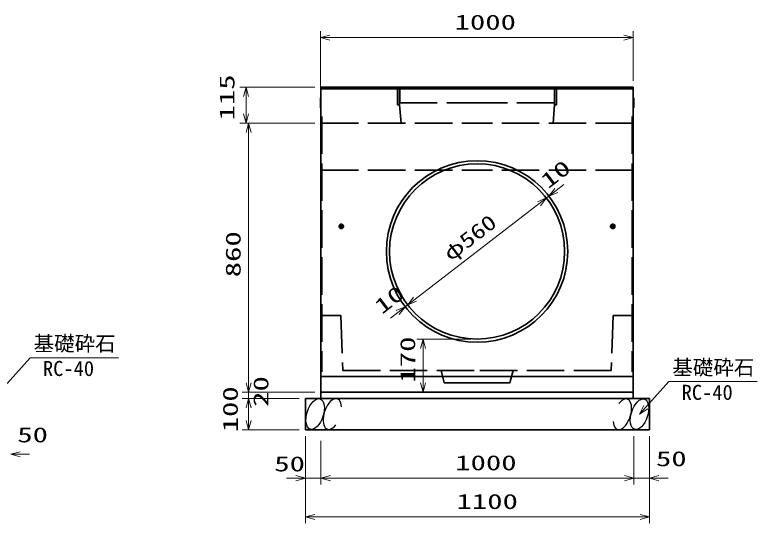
# Model space of a CAD drawing. Units: millimetres on the paper. Extents: x 0 to 841, y 0 to 594.
# Drawn here: x 215.7 to 334.4, y 214.3 to 295.5 of the extents above; entities that cross this region are included whole.
import ezdxf
from ezdxf.enums import TextEntityAlignment as Align

# ---------------------------------------------------------------- set-up
doc = ezdxf.new("R2010")
doc.units = ezdxf.units.MM
doc.linetypes.add('DASHED', pattern=[7.5, 6, -1.5])
for name, color, linetype, lineweight in [('D-STR-DIM（寸法）', 7, 'Continuous', 13), ('D-STR-HTXT(基礎砕石-旗)', 7, 'Continuous', 13), ('D-STR-STRF(グリ)', 7, 'Continuous', 25), ('D-STR（構造物）', 1, 'Continuous', 35)]:
    doc.layers.add(name, color=color, linetype=linetype, lineweight=lineweight)
doc.styles.add('ＭＳ ゴシック', font='')
doc.styles.get('ＭＳ ゴシック').set_extended_font_data('MS Gothic')

# ---------------------------------------------------------------- blocks, each defined once
blk = doc.blocks.new('_Open30')
at = {"color": 7, "linetype": 'Continuous', "lineweight": 13}
for p, q in [((-1, 0.2679), (0, 0)), ((0, 0), (-1, -0.2679)), ((0, 0), (-1, 0))]:
    blk.add_line(p, q, dxfattribs=at)

msp = doc.modelspace()

# ---------------------------------------------------------------- linework, layer by layer
at = {"layer": 'D-STR-DIM（寸法）'}
for p, q in [((264.54, 283.181), (264.54, 292.857)), ((314.54, 284.931), (314.54, 292.857)), ((266.04, 291.857), (313.04, 291.857)), ((263.64, 283.931), (251.656, 283.931)), ((252.656, 282.431), (252.656, 279.676)), ((263.64, 278.176), (251.656, 278.176)), ((263.64, 278.176), (252.058, 278.176)), ((253.058, 276.676), (253.058, 236.676)), ((302.263, 267.442), (303.452, 268.358)), ((301.075, 266.526), (300.679, 266.221)), ((279.689, 250.046), (299.491, 265.306)), ((299.491, 265.306), (298.303, 264.39)), ((279.689, 250.046), (280.877, 250.961)), ((278.501, 249.13), (278.105, 248.825)), ((276.916, 247.909), (275.728, 246.994)), ((288.59, 243.676), (279.96, 243.676)), ((280.96, 242.176), (280.96, 236.676)), ((253.058, 236.676), (253.058, 238.176)), ((261.14, 235.176), (252.058, 235.176)), ((263.64, 235.176), (252.058, 235.176)), ((253.058, 235.176), (253.058, 234.176)), ((288.59, 235.176), (279.96, 235.176)), ((261.14, 234.176), (252.058, 234.176)), ((261.14, 234.176), (252.058, 234.176)), ((253.058, 232.676), (253.058, 231.176)), ((253.058, 232.676), (253.058, 230.676)), ((261.14, 229.176), (252.058, 229.176)), ((262.14, 228.176), (262.14, 220.443)), ((262.14, 228.176), (262.14, 214.256)), ((314.64, 228.176), (314.64, 220.443)), ((314.64, 228.176), (314.64, 220.443)), ((317.14, 228.176), (317.14, 220.443)), ((317.14, 228.176), (317.14, 214.256)), ((264.64, 227.428), (264.64, 220.443)), ((264.64, 226.428), (264.64, 220.443)), ((264.64, 226.428), (264.64, 220.443)), ((216.539, 225.258), (218.039, 225.258)), ((260.64, 221.443), (259.14, 221.443)), ((264.64, 221.443), (262.14, 221.443)), ((264.64, 221.443), (262.14, 221.443)), ((266.14, 221.443), (267.64, 221.443)), ((266.14, 221.443), (267.64, 221.443)), ((266.14, 221.443), (313.14, 221.443)), ((313.14, 221.443), (311.64, 221.443)), ((317.14, 221.443), (314.64, 221.443)), ((318.64, 221.443), (320.14, 221.443)), ((263.64, 215.256), (315.64, 215.256))]:
    msp.add_line(p, q, dxfattribs=at)
at = {"layer": 'D-STR-HTXT(基礎砕石-旗)'}
for points in [[(232.266, 240.702), (218.162, 240.702), (214.466, 236.584)], [(334.367, 236.887), (320.263, 236.887), (316.567, 232.768)]]:
    msp.add_lwpolyline(points, dxfattribs=at)
at = {"layer": 'D-STR-STRF(グリ)'}
for centre, major_axis in [((263.715, 231.699), (0.79, 2.421)), ((315.565, 231.652), (-0.79, -2.421))]:
    msp.add_ellipse(centre, major_axis=major_axis, ratio=0.5139, dxfattribs=at)
for centre, start_param, end_param in [((266.456, 231.699), 5.3575563, 10.3750652), ((312.824, 231.652), 2.2159636, 7.2334726)]:
    msp.add_ellipse(centre, major_axis=(0.79, 2.421), ratio=0.5139, start_param=start_param, end_param=end_param, dxfattribs=at)
at = {"layer": 'D-STR（構造物）'}
for p, q in [((264.64, 238.426), (264.64, 283.931)), ((264.64, 283.931), (289.59, 283.931)), ((264.64, 283.681), (289.59, 283.681)), ((314.54, 283.931), (289.59, 283.931)), ((314.54, 283.681), (289.59, 283.681)), ((314.54, 238.426), (314.54, 283.931)), ((264.54, 282.181), (264.64, 282.281)), ((264.54, 280.681), (264.54, 282.181)), ((314.64, 282.181), (314.54, 282.281)), ((314.64, 280.681), (314.64, 282.181)), ((264.54, 280.681), (264.64, 280.581)), ((314.64, 280.681), (314.54, 280.581)), ((267.44, 261.676), (268.34, 261.676)), ((267.89, 262.126), (267.89, 261.226)), ((311.74, 261.676), (310.84, 261.676)), ((311.29, 262.126), (311.29, 261.226)), ((264.64, 252.926), (264.64, 235.176)), ((314.54, 252.926), (314.54, 235.176)), ((264.64, 237.676), (289.59, 237.676)), ((314.54, 237.676), (289.59, 237.676)), ((289.59, 235.176), (264.64, 235.176)), ((264.64, 235.176), (264.64, 234.176)), ((289.59, 235.176), (314.54, 235.176)), ((314.54, 235.176), (314.54, 234.176)), ((262.14, 234.176), (317.14, 234.176)), ((262.14, 234.176), (262.14, 229.176)), ((262.14, 234.176), (317.14, 234.176)), ((317.14, 234.176), (317.14, 229.176)), ((262.14, 229.176), (317.14, 229.176))]:
    msp.add_line(p, q, dxfattribs=at)
at = {"layer": 'D-STR（構造物）', "linetype": 'DASHED'}
for p, q in [((276.89, 281.131), (276.89, 283.931)), ((277.19, 281.131), (277.19, 283.931)), ((277.235, 283.931), (277.235, 281.431)), ((301.945, 283.931), (301.945, 281.431)), ((301.99, 281.131), (301.99, 283.931)), ((302.29, 281.131), (302.29, 283.931)), ((277.235, 281.431), (289.59, 281.431)), ((301.945, 281.431), (289.59, 281.431)), ((276.89, 281.131), (277.19, 281.131)), ((277.44, 278.176), (277.19, 281.131)), ((301.74, 278.176), (301.99, 281.131)), ((302.29, 281.131), (301.99, 281.131)), ((264.79, 279.256), (264.79, 238.426)), ((314.39, 279.256), (314.39, 238.426)), ((264.64, 278.176), (289.59, 278.176)), ((314.54, 278.176), (289.59, 278.176)), ((264.64, 270.669), (289.59, 270.669)), ((314.54, 270.669), (289.59, 270.669)), ((264.64, 247.426), (267.822, 247.426)), ((267.822, 247.426), (268.14, 238.676)), ((311.358, 247.426), (311.04, 238.676)), ((314.54, 247.426), (311.358, 247.426)), ((268.14, 238.676), (289.59, 238.676)), ((284.34, 236.676), (283.84, 238.676)), ((311.04, 238.676), (289.59, 238.676)), ((294.84, 236.676), (295.34, 238.676)), ((289.59, 236.676), (284.34, 236.676)), ((289.59, 236.676), (294.84, 236.676))]:
    msp.add_line(p, q, dxfattribs=at)
at = {"layer": 'D-STR（構造物）'}
for centre, radius in [((267.89, 261.676), 0.35), ((267.89, 261.676), 0.3), ((311.29, 261.676), 0.35), ((311.29, 261.676), 0.3)]:
    msp.add_circle(centre, radius, dxfattribs=at)
for radius, start, end in [(14.5, 90.00007, 269.99993), (14.5, 270.00007, 89.99993), (14, 90.00008, 269.99992), (14, 270.00008, 89.99992)]:
    msp.add_arc((289.59, 257.676), radius, start, end, dxfattribs=at)

# ---------------------------------------------------------------- block references
at = {"layer": 'D-STR-DIM（寸法）'}
for p, xscale, yscale, rotation in [((264.54, 291.857), 1.5, 1.5, 180), ((252.656, 283.931), 1.5, 1.5, 90), ((252.656, 278.176), 1.5, 1.5, 270), ((253.058, 278.176), 1.5, 1.5, 90), ((301.075, 266.526), 1.5, 1.5, 217.61817), ((300.679, 266.221), 1.5, 1.5, 37.61816), ((300.679, 266.221), 1.5, 1.5, 37.61817), ((278.501, 249.13), 1.5, 1.5, 217.61816), ((278.501, 249.13), 1.5, 1.5, 217.61908), ((278.105, 248.825), 1.5, 1.5, 37.61908), ((280.96, 243.676), 1.5, 1.5, 90), ((253.058, 235.176), 1.5, 1.5, 270), ((253.058, 235.176), 1.5, 1.5, 270), ((280.96, 235.176), 1.5, 1.5, 270), ((253.058, 234.176), 1.5, 1.5, 90), ((253.058, 234.176), 1.5, 1.5, 90), ((253.058, 229.176), 1.5, 1.5, 270), ((215.039, 225.258), 1.499999, 1.499999, 180), ((264.64, 221.443), 1.5, 1.5, 180), ((264.64, 221.443), 1.5, 1.5, 180), ((264.64, 221.443), 1.5, 1.5, 180), ((317.14, 221.443), 1.5, 1.5, 180), ((262.14, 215.256), 1.5, 1.5, 180)]:
    msp.add_blockref('_Open30', p, dxfattribs=dict(at, xscale=xscale, yscale=yscale, rotation=rotation))
at = {"layer": 'D-STR-DIM（寸法）', "xscale": 1.5, "yscale": 1.5}
for p in [(314.54, 291.857), (262.14, 221.443), (314.64, 221.443), (314.64, 221.443), (317.14, 215.256)]:
    msp.add_blockref('_Open30', p, dxfattribs=at)
at = {"layer": 'D-STR-HTXT(基礎砕石-旗)', "xscale": 1.5, "yscale": 1.5, "rotation": 228.09044}
msp.add_blockref('_Open30', (315.565, 231.652), dxfattribs=at)

# ---------------------------------------------------------------- texts
at = {"layer": 'D-STR-DIM（寸法）', "style": 'ＭＳ ゴシック', "width": 1.5}
for s, p in [('1000', (285.998, 292.394)), ('50', (216.091, 226.448)), ('50', (318.191, 222.633)), ('50', (257.176, 221.808)), ('1000', (286.098, 221.98)), ('1100', (286.307, 215.793))]:
    msp.add_text(s, height=2.405, dxfattribs=at).set_placement(p, align=Align.BOTTOM_LEFT)
at = {"layer": 'D-STR-DIM（寸法）', "style": 'ＭＳ ゴシック'}
for s, rotation, width, p in [('115', 90, 1.5, (251.536, 278.611)), ('10', 37.618, 1.5, (301.378, 267.021)), ('φ560', 37.618, 1.3, (285.797, 255.431)), ('860', 90, 1.5, (252.52, 253.551)), ('10', 37.619, 1.5, (274.797, 246.953)), ('170', 90, 1.5, (280.423, 236.717)), ('20', 90, 1.5, (256.958, 232.844)), ('100', 90, 1.5, (252.07, 228.764))]:
    msp.add_text(s, height=2.405, rotation=rotation, dxfattribs=dict(at, width=width)).set_placement(p, align=Align.BOTTOM_LEFT)
at = {"layer": 'D-STR-HTXT(基礎砕石-旗)', "style": 'ＭＳ ゴシック'}
for s, p in [('基礎砕石', (218.698, 241.037)), ('RC-40', (220.186, 237.051)), ('基礎砕石', (320.799, 237.221)), ('RC-40', (322.287, 233.236))]:
    msp.add_text(s, height=2.405, dxfattribs=at).set_placement(p, align=Align.BOTTOM_LEFT)

doc.saveas('drawing.dxf')
